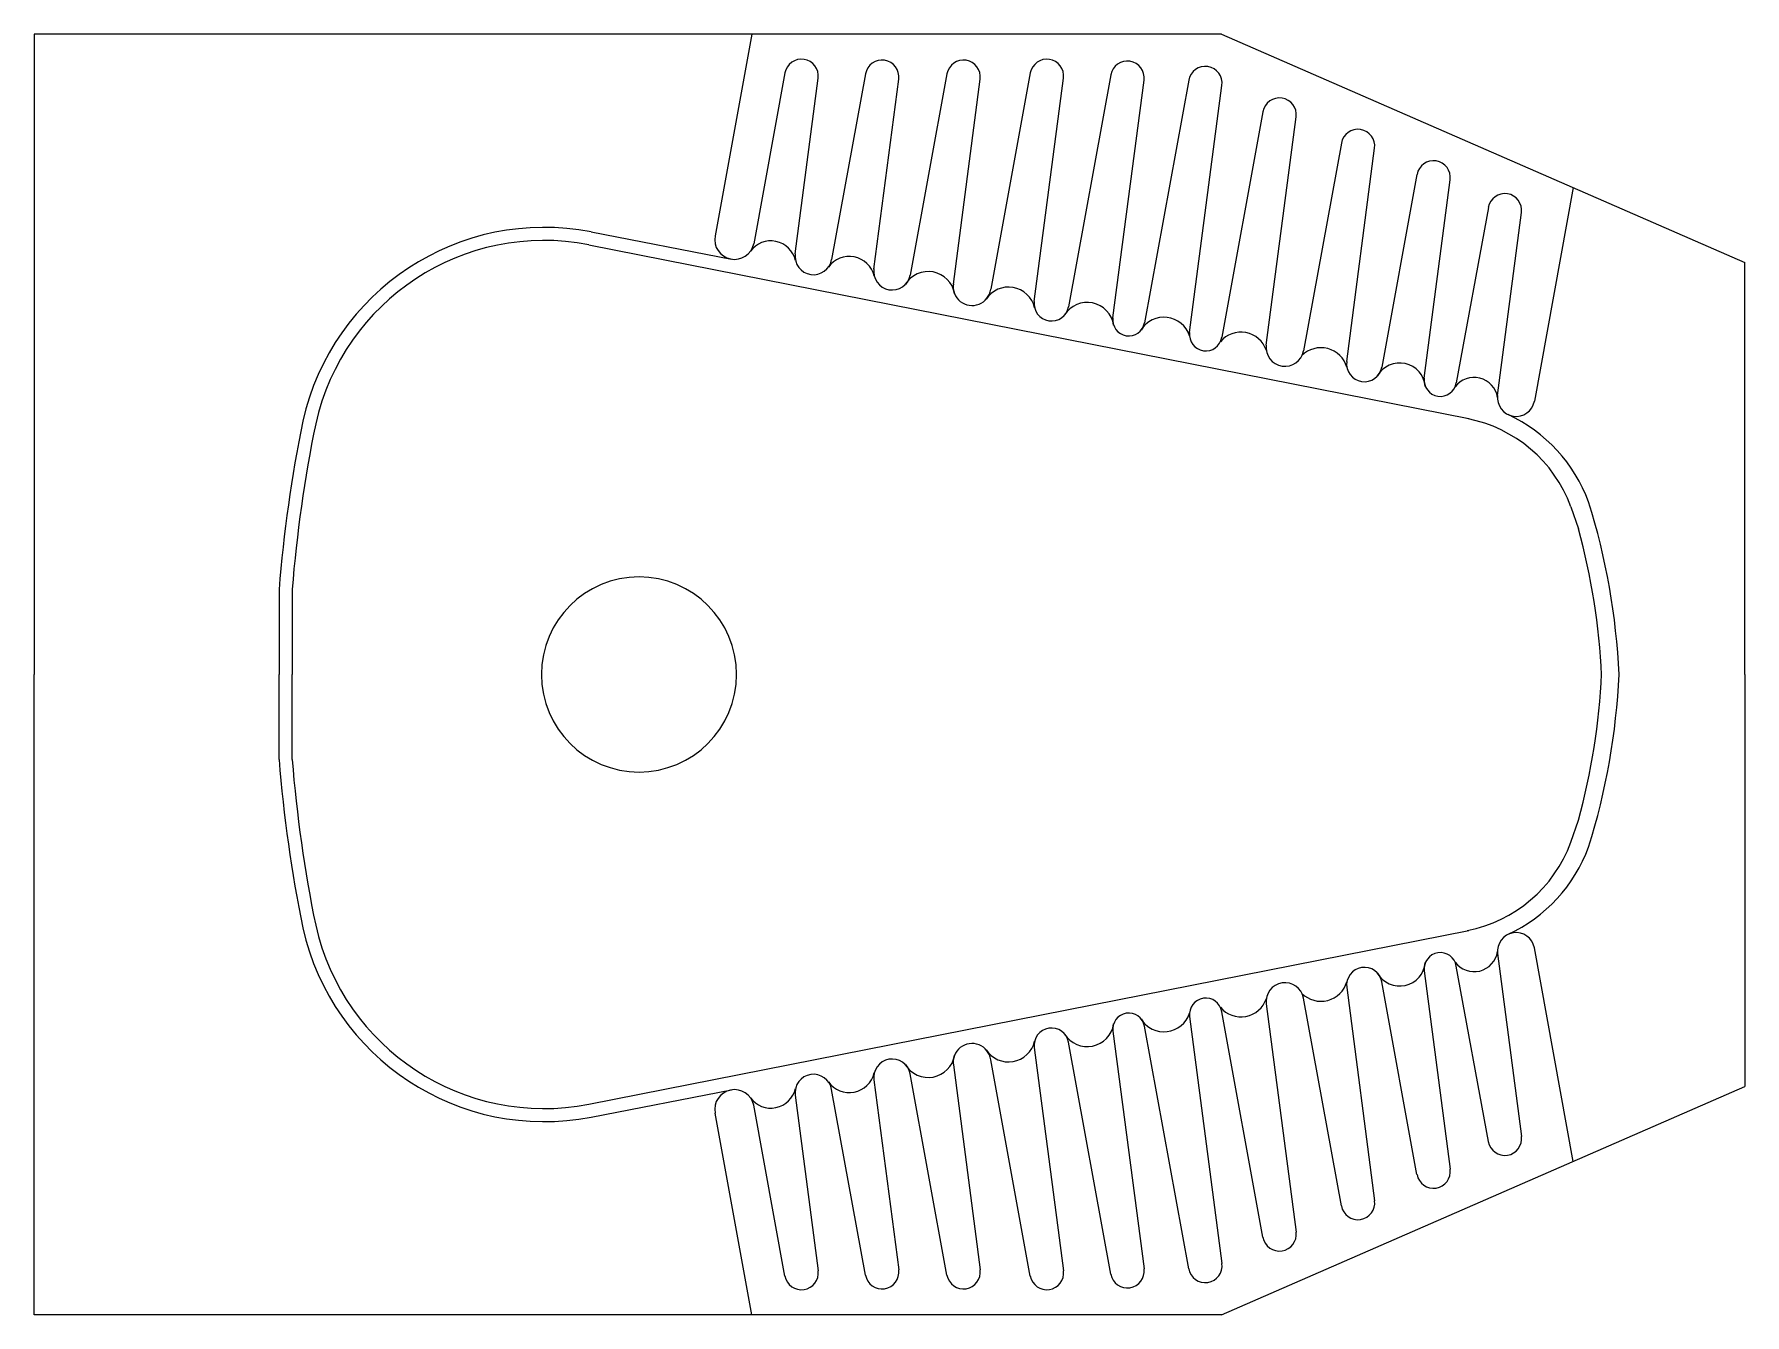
# Model space of a CAD drawing. Header units: millimetres. Extents: x -2965.737 to -2965.149, y 2964.651 to 2965.091.
import ezdxf

# ---------------------------------------------------------------- set-up
doc = ezdxf.new("R2010")
doc.units = ezdxf.units.MM
doc.header["$LTSCALE"] = 10
doc.layers.add('banheiro_louças', color=2, linetype='Continuous')

msp = doc.modelspace()

# ---------------------------------------------------------------- linework, layer by layer
at = {"layer": 'banheiro_louças'}
for p, q in [((-2965.3288, 2965.09113), (-2965.73703, 2965.09113)), ((-2965.73703, 2965.09113), (-2965.73703, 2964.87113)), ((-2965.3288, 2965.09113), (-2965.14896, 2965.0127)), ((-2965.54637, 2965.01879), (-2965.2438, 2964.95911)), ((-2965.14896, 2964.87113), (-2965.14896, 2965.0127)), ((-2965.20873, 2964.92879), (-2965.20617, 2964.92119)), ((-2965.64836, 2964.9003), (-2965.64836, 2964.87113)), ((-2965.73703, 2964.65113), (-2965.73703, 2964.87113)), ((-2965.64836, 2964.84195), (-2965.64836, 2964.87113)), ((-2965.14896, 2964.87113), (-2965.14896, 2964.72956)), ((-2965.20873, 2964.81347), (-2965.20617, 2964.82107)), ((-2965.54637, 2964.72347), (-2965.2438, 2964.78315)), ((-2965.3288, 2964.65113), (-2965.14896, 2964.72956)), ((-2965.3288, 2964.65113), (-2965.73703, 2964.65113))]:
    msp.add_line(p, q, dxfattribs=at)
at = {"layer": 'banheiro_louças', "color": 1}
for p, q in [((-2965.49032, 2965.09113), (-2965.50298, 2965.02181)), ((-2965.47894, 2965.07781), (-2965.48966, 2965.01915)), ((-2965.47542, 2965.01566), (-2965.46753, 2965.07602)), ((-2965.45124, 2965.07749), (-2965.46288, 2965.01378)), ((-2965.44837, 2965.01041), (-2965.43983, 2965.07571)), ((-2965.42323, 2965.07749), (-2965.43585, 2965.00839)), ((-2965.42103, 2965.00525), (-2965.41181, 2965.07571)), ((-2965.39459, 2965.07781), (-2965.40817, 2965.00348)), ((-2965.39321, 2964.99931), (-2965.38318, 2965.07602)), ((-2965.36689, 2965.07718), (-2965.38145, 2964.99745)), ((-2965.36616, 2964.99372), (-2965.35548, 2965.0754)), ((-2965.34012, 2965.07531), (-2965.35535, 2964.99197)), ((-2965.33982, 2964.98862), (-2965.32871, 2965.07353)), ((-2965.31462, 2965.06452), (-2965.32878, 2964.98701)), ((-2965.31346, 2964.98433), (-2965.30321, 2965.06273)), ((-2965.28764, 2965.05372), (-2965.30068, 2964.98233)), ((-2965.28581, 2964.97866), (-2965.27623, 2965.05193)), ((-2965.26165, 2965.04292), (-2965.27373, 2964.97676)), ((-2965.25915, 2964.97296), (-2965.25024, 2965.04113)), ((-2965.20791, 2965.03841), (-2965.22131, 2964.96505)), ((-2965.23712, 2965.03163), (-2965.24814, 2964.97133)), ((-2965.23393, 2964.96703), (-2965.22571, 2965.02985)), ((-2965.54552, 2965.0232), (-2965.49729, 2965.01384)), ((-2965.65287, 2964.9003), (-2965.65287, 2964.87113)), ((-2965.65287, 2964.84195), (-2965.65287, 2964.87113)), ((-2965.23393, 2964.77523), (-2965.22571, 2964.71241)), ((-2965.20791, 2964.70385), (-2965.22131, 2964.77721)), ((-2965.25915, 2964.7693), (-2965.25024, 2964.70112)), ((-2965.23712, 2964.71062), (-2965.24814, 2964.77092)), ((-2965.28581, 2964.7636), (-2965.27623, 2964.69032)), ((-2965.26165, 2964.69933), (-2965.27373, 2964.76549)), ((-2965.31462, 2964.67774), (-2965.32878, 2964.75525)), ((-2965.31346, 2964.75792), (-2965.30321, 2964.67953)), ((-2965.28764, 2964.68854), (-2965.30068, 2964.75993)), ((-2965.34012, 2964.66694), (-2965.35535, 2964.75029)), ((-2965.33982, 2964.75364), (-2965.32871, 2964.66873)), ((-2965.36689, 2964.66507), (-2965.38145, 2964.7448)), ((-2965.36616, 2964.74854), (-2965.35548, 2964.66686)), ((-2965.39459, 2964.66445), (-2965.40817, 2964.73878)), ((-2965.39321, 2964.74295), (-2965.38318, 2964.66624)), ((-2965.44837, 2964.73184), (-2965.43983, 2964.66655)), ((-2965.42323, 2964.66476), (-2965.43585, 2964.73386)), ((-2965.42103, 2964.73701), (-2965.41181, 2964.66655)), ((-2965.54552, 2964.71906), (-2965.49729, 2964.72841)), ((-2965.47542, 2964.72659), (-2965.46753, 2964.66624)), ((-2965.45124, 2964.66476), (-2965.46288, 2964.72848)), ((-2965.49032, 2964.65113), (-2965.50298, 2964.72045)), ((-2965.47894, 2964.66445), (-2965.48966, 2964.72311))]:
    msp.add_line(p, q, dxfattribs=at)
for centre, radius, start, end in [((-2965.47326, 2965.07677), 0.00578, 352.54756, 169.64761), ((-2965.44556, 2965.07646), 0.00578, 352.54756, 169.64761), ((-2965.41754, 2965.07646), 0.00578, 352.54756, 169.64761), ((-2965.38891, 2965.07677), 0.00578, 352.54756, 169.64761), ((-2965.36121, 2965.07614), 0.00578, 352.54756, 169.64761), ((-2965.33444, 2965.07428), 0.00578, 352.54756, 169.64761), ((-2965.30893, 2965.06348), 0.00578, 352.54756, 169.64761), ((-2965.28196, 2965.05268), 0.00578, 352.54756, 169.64761), ((-2965.25596, 2965.04188), 0.00578, 352.54756, 169.64761), ((-2965.23144, 2965.0306), 0.00578, 352.54756, 169.64761), ((-2965.5617, 2964.93978), 0.08498, 79.01922, 167.47967), ((-2965.4963, 2965.02057), 0.00679, 169.48433, 347.92891), ((-2965.4838, 2965.0114), 0.00872, 13.2174, 143.74115), ((-2965.46913, 2965.01484), 0.00634, 172.54762, 350.34431), ((-2965.45683, 2965.00591), 0.00886, 14.02292, 144.01335), ((-2965.44208, 2965.00959), 0.00634, 170.97558, 349.13627), ((-2965.42967, 2965.00041), 0.00919, 9.65533, 148.99656), ((-2965.4146, 2965.00441), 0.00649, 171.30726, 351.78168), ((-2965.40206, 2964.99504), 0.00921, 13.34935, 146.99005), ((-2965.3873, 2964.99857), 0.00596, 172.86116, 349.6474), ((-2965.37501, 2964.98983), 0.00917, 8.64047, 148.06786), ((-2965.36074, 2964.99293), 0.00548, 171.65935, 349.89294), ((-2965.34863, 2964.98466), 0.00922, 17.80242, 148.78964), ((-2965.33428, 2964.9879), 0.00558, 172.54758, 350.82424), ((-2965.32219, 2964.9795), 0.00926, 18.96411, 139.75497), ((-2965.30704, 2964.98352), 0.00647, 172.74076, 349.38157), ((-2965.29467, 2964.97414), 0.00927, 16.08672, 134.9248), ((-2965.27975, 2964.97786), 0.00612, 172.54799, 349.64733), ((-2965.26758, 2964.96934), 0.00883, 5.15141, 150.18009), ((-2965.25363, 2964.97224), 0.00557, 172.41376, 350.68402), ((-2965.24202, 2964.9651), 0.00814, 8.73883, 143.40869), ((-2965.22759, 2964.9662), 0.00639, 172.54751, 349.64797), ((-2965.17281, 2964.8619), 0.48159, 168.46575, 175.4268), ((-2965.25299, 2964.91175), 0.05369, 20.33802, 64.9977), ((-2965.42444, 2964.86076), 0.23247, 2.55667, 17.43396), ((-2965.42444, 2964.8815), 0.23247, 342.56604, 357.44333), ((-2965.17281, 2964.88035), 0.48159, 184.5732, 191.53425), ((-2965.25299, 2964.83051), 0.05369, 295.0023, 339.66198), ((-2965.5617, 2964.80248), 0.08498, 192.52033, 280.98078), ((-2965.22759, 2964.77606), 0.00639, 10.35203, 187.45249), ((-2965.25363, 2964.77002), 0.00557, 9.31598, 187.58624), ((-2965.24202, 2964.77715), 0.00814, 216.59131, 351.26117), ((-2965.27975, 2964.76439), 0.00612, 10.35267, 187.45201), ((-2965.26758, 2964.77292), 0.00883, 209.81991, 354.84859), ((-2965.30704, 2964.75874), 0.00647, 10.61843, 187.25924), ((-2965.29467, 2964.76812), 0.00927, 225.0752, 343.91328), ((-2965.33428, 2964.75436), 0.00558, 9.17576, 187.45242), ((-2965.32219, 2964.76276), 0.00926, 220.24503, 341.03589), ((-2965.3873, 2964.74369), 0.00596, 10.3526, 187.13884), ((-2965.37501, 2964.75242), 0.00917, 211.93214, 351.35953), ((-2965.36074, 2964.74933), 0.00548, 10.10706, 188.34065), ((-2965.34863, 2964.7576), 0.00922, 211.21036, 342.19758), ((-2965.4146, 2964.73785), 0.00649, 8.21832, 188.69274), ((-2965.40206, 2964.74722), 0.00921, 213.00995, 346.65065), ((-2965.44208, 2964.73267), 0.00634, 10.86373, 189.02442), ((-2965.42967, 2964.74184), 0.00919, 211.00344, 350.34467), ((-2965.46913, 2964.72742), 0.00634, 9.65569, 187.45238), ((-2965.45683, 2964.73635), 0.00886, 215.98665, 345.97708), ((-2965.4963, 2964.72169), 0.00679, 12.07109, 190.51567), ((-2965.4838, 2964.73086), 0.00872, 216.25885, 346.7826), ((-2965.23144, 2964.71166), 0.00578, 190.35239, 7.45244), ((-2965.25596, 2964.70037), 0.00578, 190.35239, 7.45244), ((-2965.28196, 2964.68958), 0.00578, 190.35239, 7.45244), ((-2965.30893, 2964.67878), 0.00578, 190.35239, 7.45244), ((-2965.36121, 2964.66611), 0.00578, 190.35239, 7.45244), ((-2965.33444, 2964.66798), 0.00578, 190.35239, 7.45244), ((-2965.47326, 2964.66549), 0.00578, 190.35239, 7.45244), ((-2965.44556, 2964.6658), 0.00578, 190.35239, 7.45244), ((-2965.41754, 2964.6658), 0.00578, 190.35239, 7.45244), ((-2965.38891, 2964.66549), 0.00578, 190.35239, 7.45244)]:
    msp.add_arc(centre, radius, start, end, dxfattribs=at)
at = {"layer": 'banheiro_louças'}
for centre, radius, start, end in [((-2965.5617, 2964.93978), 0.08048, 79.01922, 167.47967), ((-2965.17281, 2964.8619), 0.47709, 168.46575, 175.38361), ((-2965.25345, 2964.91221), 0.0477, 20.33802, 79.01922), ((-2965.42444, 2964.86076), 0.22648, 2.55667, 15.47599), ((-2965.52911, 2964.87113), 0.03352, 0, 180), ((-2965.52911, 2964.87113), 0.03352, 180, 0), ((-2965.42444, 2964.8815), 0.22648, 344.52401, 357.44333), ((-2965.17281, 2964.88035), 0.47709, 184.61639, 191.53425), ((-2965.25345, 2964.83004), 0.0477, 280.98078, 339.66198), ((-2965.5617, 2964.80248), 0.08048, 192.52033, 280.98078)]:
    msp.add_arc(centre, radius, start, end, dxfattribs=at)

doc.saveas('drawing.dxf')
